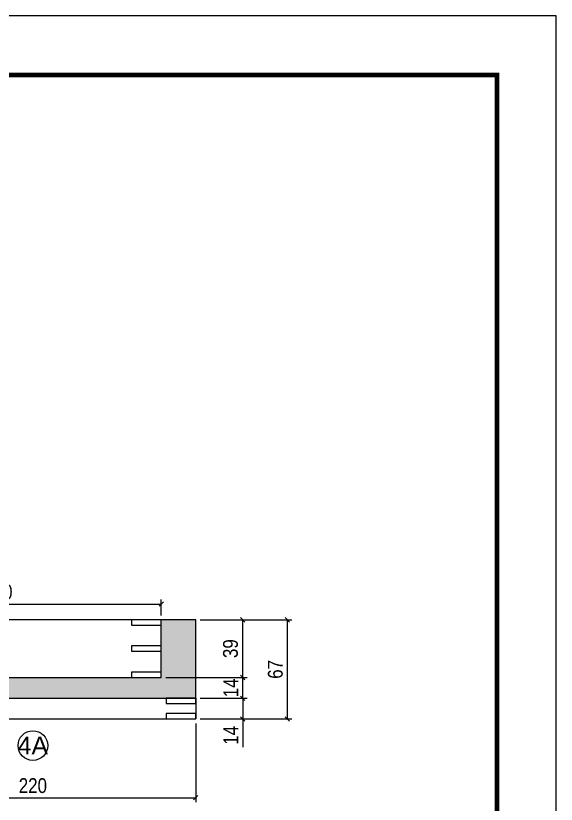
# Model space of a CAD drawing. Extents: x 3309 to 9563, y -2522 to 14608.
# Drawn here: x 6028 to 6393, y 6035 to 6568 of the extents above; entities that cross this region are included whole.
import ezdxf
from ezdxf.enums import TextEntityAlignment as Align

# ---------------------------------------------------------------- set-up
doc = ezdxf.new("R2010")
doc.units = 0
doc.header["$PDMODE"] = 35
doc.header["$PDSIZE"] = -10
doc.linetypes.add('DASHED', pattern=[0.75, 0.5, -0.25])
for name, color, linetype in [('COTA', 241, 'Continuous'), ('Painéis', 200, 'Continuous'), ('Romaneio', 10, 'Continuous')]:
    doc.layers.add(name, color=color, linetype=linetype)
doc.layers.add('Folhas', color=255, linetype='Continuous', lineweight=9)
doc.layers.add('SARRAFO DE PRESSAO', color=251, linetype='DASHED', lineweight=9)
doc.styles.add('ARIAL', font='arial.ttf')
doc.styles.add('COTA TECNICA', font='techl___.ttf', dxfattribs={"height": 10})
doc.dimstyles.new('PAINEL', dxfattribs={"dimtxt": 10, "dimasz": 3, "dimexe": 3, "dimexo": 3, "dimgap": 3, "dimtad": 1, "dimdec": 1, "dimzin": 12, "dimdsep": 46, "dimtxsty": 'COTA TECNICA', "dimblk1": 'OBLIQUE', "dimblk2": 'OBLIQUE', "dimsah": 1, "dimcen": 0.9, "dimclrd": 4, "dimclre": 4, "dimclrt": 240, "dimadec": 1, "dimazin": 3, "dimtfac": 1, "dimtdec": 1, "dimtmove": 0, "dimatfit": 3, "dimfxl": 1, "dimtolj": 1, "dimtzin": 12, "dimarcsym": 0})

# ---------------------------------------------------------------- blocks, each defined once
blk = doc.blocks.new('9999999999')
at = {"layer": 'Folhas'}
blk.add_lwpolyline([(98138.98, 34190.21), (99623.98, 34190.21), (99623.98, 35240.21), (98138.98, 35240.21)], close=True, dxfattribs=at)
at = {"layer": 'Folhas', "color": 30, "const_width": 3}
blk.add_lwpolyline([(98213.98, 34230.21), (99583.98, 34230.21), (99583.98, 35200.21), (98213.98, 35200.21)], close=True, dxfattribs=at)
blk = doc.blocks.new('_Oblique')
at = {"color": 0, "linetype": 'ByBlock', "lineweight": -2}
blk.add_line((-0.5, -0.5), (0.5, 0.5), dxfattribs=at)
blk = doc.blocks.new('*D2132')
at = {"layer": 'COTA', "color": 4, "lineweight": -2, "transparency": 16777216}
for p, q in [((5929.46, 6089.85), (5929.46, 6036.68)), ((6149.46, 6089.85), (6149.46, 6036.68)), ((5929.46, 6039.68), (6149.46, 6039.68))]:
    blk.add_line(p, q, dxfattribs=at)
at = {"layer": 'Defpoints', "color": 0, "transparency": 16777216}
for p in [(5929.46, 6092.85), (6149.46, 6092.85), (6149.46, 6039.68)]:
    blk.add_point(p, dxfattribs=at)
at = {"layer": 'COTA', "color": 4, "lineweight": -2, "transparency": 16777216, "xscale": 3, "yscale": 3, "zscale": 3, "rotation": 180}
blk.add_blockref('_Oblique', (5929.46, 6039.68), dxfattribs=at)
at = {"layer": 'COTA', "color": 4, "lineweight": -2, "transparency": 16777216, "xscale": 3, "yscale": 3, "zscale": 3}
blk.add_blockref('_Oblique', (6149.46, 6039.68), dxfattribs=at)
at = {"layer": 'COTA', "color": 240, "transparency": 16777216, "insert": (6039.46, 6047.78), "char_height": 10, "attachment_point": 5, "style": 'COTA TECNICA'}
blk.add_mtext('\\A1;220', dxfattribs=at)
blk = doc.blocks.new('*D2134')
at = {"layer": 'COTA', "color": 4, "lineweight": -2, "transparency": 16777216}
for p, q in [((5906.16, 6162.85), (5906.16, 6173.5)), ((6126.16, 6162.85), (6126.16, 6173.5)), ((5906.16, 6170.5), (6126.16, 6170.5))]:
    blk.add_line(p, q, dxfattribs=at)
at = {"layer": 'Defpoints', "color": 0, "transparency": 16777216}
for p in [(6126.16, 6170.5), (5906.16, 6159.85), (6126.16, 6159.85)]:
    blk.add_point(p, dxfattribs=at)
at = {"layer": 'COTA', "color": 4, "lineweight": -2, "transparency": 16777216, "xscale": 3, "yscale": 3, "zscale": 3, "rotation": 180}
blk.add_blockref('_Oblique', (5906.16, 6170.5), dxfattribs=at)
at = {"layer": 'COTA', "color": 4, "lineweight": -2, "transparency": 16777216, "xscale": 3, "yscale": 3, "zscale": 3}
blk.add_blockref('_Oblique', (6126.16, 6170.5), dxfattribs=at)
at = {"layer": 'COTA', "color": 240, "transparency": 16777216, "insert": (6016.16, 6178.6), "char_height": 10, "attachment_point": 5, "style": 'COTA TECNICA'}
blk.add_mtext('\\A1;220', dxfattribs=at)
blk = doc.blocks.new('*D2135')
at = {"layer": 'COTA', "color": 4, "lineweight": -2, "transparency": 16777216}
for p, q in [((6152.46, 6106.85), (6184.2, 6106.85)), ((6181.2, 6106.85), (6181.2, 6092.85)), ((6152.46, 6092.85), (6184.2, 6092.85)), ((6181.2, 6092.85), (6181.2, 6073.73))]:
    blk.add_line(p, q, dxfattribs=at)
at = {"layer": 'Defpoints', "color": 0, "transparency": 16777216}
for p in [(6149.46, 6106.85), (6149.46, 6092.85), (6181.2, 6092.85)]:
    blk.add_point(p, dxfattribs=at)
at = {"layer": 'COTA', "color": 4, "lineweight": -2, "transparency": 16777216, "xscale": 3, "yscale": 3, "zscale": 3}
for p, rotation in [((6181.2, 6106.85), 90), ((6181.2, 6092.85), 270)]:
    blk.add_blockref('_Oblique', p, dxfattribs=dict(at, rotation=rotation))
at = {"layer": 'COTA', "color": 240, "transparency": 16777216, "insert": (6173.13, 6081.79), "char_height": 10, "attachment_point": 5, "rotation": 90, "style": 'COTA TECNICA'}
blk.add_mtext('\\A1;14', dxfattribs=at)
blk = doc.blocks.new('*D2136')
at = {"layer": 'COTA', "color": 4, "lineweight": -2, "transparency": 16777216}
for p, q in [((6129.16, 6120.85), (6184.2, 6120.85)), ((6181.2, 6106.85), (6181.2, 6120.85)), ((6152.46, 6106.85), (6184.2, 6106.85))]:
    blk.add_line(p, q, dxfattribs=at)
at = {"layer": 'Defpoints', "color": 0, "transparency": 16777216}
for p in [(6126.16, 6120.85), (6181.2, 6120.85), (6149.46, 6106.85)]:
    blk.add_point(p, dxfattribs=at)
at = {"layer": 'COTA', "color": 4, "lineweight": -2, "transparency": 16777216, "xscale": 3, "yscale": 3, "zscale": 3}
for p, rotation in [((6181.2, 6120.85), 90), ((6181.2, 6106.85), 270)]:
    blk.add_blockref('_Oblique', p, dxfattribs=dict(at, rotation=rotation))
at = {"layer": 'COTA', "color": 240, "transparency": 16777216, "insert": (6173.13, 6113.85), "char_height": 10, "attachment_point": 5, "rotation": 90, "style": 'COTA TECNICA'}
blk.add_mtext('\\A1;14', dxfattribs=at)
blk = doc.blocks.new('*D2137')
at = {"layer": 'COTA', "color": 4, "lineweight": -2, "transparency": 16777216}
for p, q in [((6152.46, 6159.85), (6184.2, 6159.85)), ((6181.2, 6120.85), (6181.2, 6159.85)), ((6129.16, 6120.85), (6184.2, 6120.85))]:
    blk.add_line(p, q, dxfattribs=at)
at = {"layer": 'Defpoints', "color": 0, "transparency": 16777216}
for p in [(6149.46, 6159.85), (6181.2, 6159.85), (6126.16, 6120.85)]:
    blk.add_point(p, dxfattribs=at)
at = {"layer": 'COTA', "color": 4, "lineweight": -2, "transparency": 16777216, "xscale": 3, "yscale": 3, "zscale": 3}
for p, rotation in [((6181.2, 6159.85), 90), ((6181.2, 6120.85), 270)]:
    blk.add_blockref('_Oblique', p, dxfattribs=dict(at, rotation=rotation))
at = {"layer": 'COTA', "color": 240, "transparency": 16777216, "insert": (6172.95, 6140.35), "char_height": 10, "attachment_point": 5, "rotation": 90, "style": 'COTA TECNICA'}
blk.add_mtext('\\A1;39', dxfattribs=at)
blk = doc.blocks.new('*D2147')
at = {"layer": 'COTA', "color": 4, "lineweight": -2, "transparency": 16777216}
for p, q in [((6152.46, 6159.85), (6214.32, 6159.85)), ((6211.32, 6092.85), (6211.32, 6159.85)), ((6152.46, 6092.85), (6214.32, 6092.85))]:
    blk.add_line(p, q, dxfattribs=at)
at = {"layer": 'Defpoints', "color": 0, "transparency": 16777216}
for p in [(6149.46, 6159.85), (6211.32, 6159.85), (6149.46, 6092.85)]:
    blk.add_point(p, dxfattribs=at)
at = {"layer": 'COTA', "color": 4, "lineweight": -2, "transparency": 16777216, "xscale": 3, "yscale": 3, "zscale": 3}
for p, rotation in [((6211.32, 6159.85), 90), ((6211.32, 6092.85), 270)]:
    blk.add_blockref('_Oblique', p, dxfattribs=dict(at, rotation=rotation))
at = {"layer": 'COTA', "color": 240, "transparency": 16777216, "insert": (6203.22, 6126.35), "char_height": 10, "attachment_point": 5, "rotation": 90, "style": 'COTA TECNICA'}
blk.add_mtext('\\A1;67', dxfattribs=at)

msp = doc.modelspace()

# ---------------------------------------------------------------- hatches: boundary and pattern name
at = {"layer": 'COTA'}
h = msp.add_hatch(dxfattribs=at)
h.set_pattern_fill('AR-CONC', color=256, scale=0.03)
h.set_pattern_definition([(50, (-1598.5, 1125.3775), (5.46554, -0.4781726), [0.5715, -6.2865]), (355, (-1598.5, 1125.3775), (-1.0573026, 5.7317054), [0.4572, -5.0292175]), (100.451445, (-1598.0445, 1125.3376), (4.4082374, 5.2535326), [0.4857003, -5.3427073]), (46.1842, (-1598.5, 1126.9015), (8.132371, -1.26127), [0.85725, -9.42975]), (96.63556, (-1597.822, 1126.796), (7.122124, 7.422784), [0.728551, -8.014068]), (351.18415, (-1598.5, 1126.9015), (7.122124, 7.422784), [0.685799, -7.543792]), (21, (-1597.738, 1126.5205), (4.5484317, -3.067956), [0.5715, -6.2865]), (326, (-1597.738, 1126.5205), (1.854061, 5.525639), [0.4572, -5.0292]), (71.451445, (-1597.359, 1126.265), (6.4024926, 2.457683), [0.4857003, -5.342698]), (37.5, (-1598.5, 1125.3775), (0.0926581, 2.53665117), [0, -4.96824, 0, -5.1054, 0, -5.04825]), (7.5, (-1598.5, 1125.3775), (2.0045899, 3.00541724), [0, -2.91084, 0, -4.85394, 0, -1.92405]), (327.5, (-1600.1993, 1125.3775), (4.06771786, -0.1718623), [0, -1.905, 0, -5.9436, 0, -7.8867]), (317.5, (-1600.9613, 1125.3775), (4.4438754, 0.7627947), [0, -2.4765, 0, -3.94716, 0, -5.6007])])
h.paths.add_polyline_path([(5140.76, 6106.85), (5160.76, 6106.85), (6149.46, 6106.85), (6149.46, 6159.85), (6126.16, 6159.85), (6126.16, 6156.25), (6126.16, 6120.85), (6106.16, 6120.85), (5162.76, 6120.85), (5162.76, 6124.45), (5162.76, 6159.85), (5140.76, 6159.85)])

# ---------------------------------------------------------------- linework, layer by layer
for p, q in [((6149.46, 6159.85), (6126.16, 6159.85)), ((6149.46, 6106.85), (6149.46, 6159.85))]:
    msp.add_line(p, q, dxfattribs=at)
at = {"layer": 'Painéis', "linetype": 'ByBlock'}
for p, q in [((6126.16, 6159.85), (5162.76, 6159.85)), ((6126.16, 6120.85), (6126.16, 6159.85)), ((5162.76, 6120.85), (6126.16, 6120.85)), ((5140.76, 6106.85), (6149.46, 6106.85)), ((6149.46, 6106.85), (6149.46, 6092.85)), ((5140.76, 6092.85), (6149.46, 6092.85))]:
    msp.add_line(p, q, dxfattribs=at)
for points in [[(6106.16, 6156.25), (6126.16, 6156.25), (6126.16, 6159.85), (6106.16, 6159.85)], [(6106.16, 6138.55), (6126.16, 6138.55), (6126.16, 6142.15), (6106.16, 6142.15)], [(6106.16, 6120.85), (6126.16, 6120.85), (6126.16, 6124.45), (6106.16, 6124.45)], [(6129.46, 6103.25), (6149.46, 6103.25), (6149.46, 6106.85), (6129.46, 6106.85)], [(6129.46, 6092.85), (6149.46, 6092.85), (6149.46, 6096.65), (6129.46, 6096.65)]]:
    msp.add_lwpolyline(points, close=True, dxfattribs=at)
at = {"layer": 'Romaneio', "color": 1, "linetype": 'ByBlock'}
msp.add_circle((6039.46, 6074.87), 10, dxfattribs=at)

# ---------------------------------------------------------------- block references
at = {"layer": 'SARRAFO DE PRESSAO', "color": 6, "linetype": 'ByBlock'}
msp.add_blockref('9999999999', (-93231.11, -28672.37), dxfattribs=at)

# ---------------------------------------------------------------- texts
at = {"layer": 'Romaneio', "color": 255, "linetype": 'ByBlock', "style": 'ARIAL'}
msp.add_text('4A', height=12, dxfattribs=at).set_placement((6039.46, 6074.87), align=Align.MIDDLE_CENTER)

# ---------------------------------------------------------------- dimensions: what is measured, and where the dimension line sits
at = {"layer": 'COTA'}
for base, p1, p2, picture, middle in [((6126.16, 6170.5), (5906.16, 6159.85), (6126.16, 6159.85), '*D2134', (6016.16, 6178.6)), ((6149.46, 6039.68), (5929.46, 6092.85), (6149.46, 6092.85), '*D2132', (6039.46, 6047.78))]:
    dim = msp.add_linear_dim(base=base, p1=p1, p2=p2, dimstyle='PAINEL', override={"dimtmove": 1}, dxfattribs=at)
    dim.commit()
    dim.dimension.update_dxf_attribs({"geometry": picture, "text_midpoint": middle})
for base, p1, p2, picture, middle in [((6181.2, 6159.85), (6126.16, 6120.85), (6149.46, 6159.85), '*D2137', (6172.95, 6140.35)), ((6211.32, 6159.85), (6149.46, 6092.85), (6149.46, 6159.85), '*D2147', (6203.22, 6126.35)), ((6181.2, 6092.85), (6149.46, 6106.85), (6149.46, 6092.85), '*D2135', (6173.13, 6081.79))]:
    dim = msp.add_linear_dim(base=base, p1=p1, p2=p2, angle=90, dimstyle='PAINEL', dxfattribs=at)
    dim.commit()
    dim.dimension.update_dxf_attribs({"geometry": picture, "text_midpoint": middle})
dim = msp.add_linear_dim(base=(6181.2, 6120.85), p1=(6149.46, 6106.85), p2=(6126.16, 6120.85), angle=90, dimstyle='PAINEL', dxfattribs=at)
dim.commit()
dim.dimension.update_dxf_attribs({"geometry": '*D2136', "text_midpoint": (6181.2, 6113.85), "dimtype": 160})

doc.saveas('drawing.dxf')
